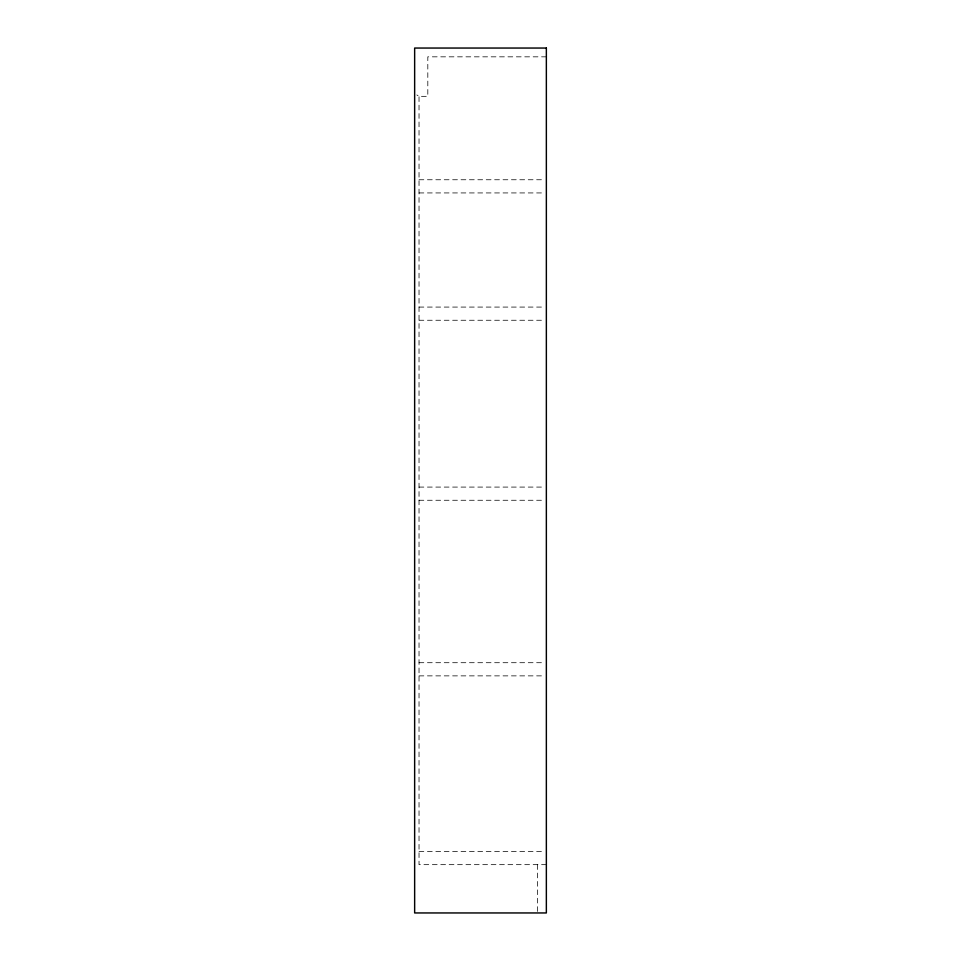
<?xml version="1.0" encoding="UTF-8"?>
<svg xmlns="http://www.w3.org/2000/svg" width="961" height="961" viewBox="0 0 961 961"><rect width="100%" height="100%" fill="white"/><g stroke="black" fill="none" stroke-linecap="round" stroke-linejoin="round"><path stroke-width="0.72" stroke-dasharray="4.8 3.6" d="M546.353 56.831L427.813 56.831L427.813 96.34L419.032 96.34L416.846 94.947M419.032 179.755L544.863 179.755M419.032 192.933L544.863 192.933M419.032 307.076L544.863 307.076M419.032 320.253L544.863 320.253M419.032 487.083L544.863 487.083M419.032 500.261L544.863 500.261M419.032 662.706L544.863 662.706M419.032 675.871L544.863 675.871M419.032 851.482L544.863 851.482M546.353 864.66L419.032 864.66L419.032 96.34M537.571 864.66L537.571 912.95"/><path stroke-width="1.44" d="M546.353 48.05L414.647 48.05L414.647 912.95L546.353 912.95L546.353 48.05"/></g></svg>
